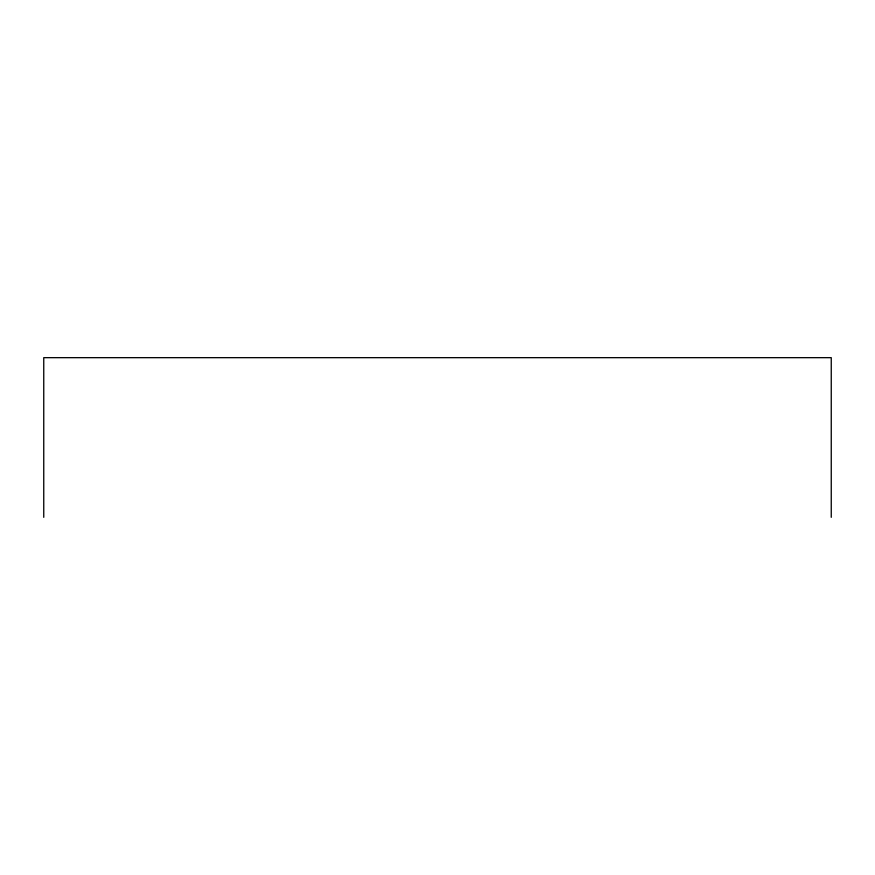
<?xml version="1.0" encoding="UTF-8"?>
<svg xmlns="http://www.w3.org/2000/svg" width="875" height="875" viewBox="0 0 875 875"><rect width="100%" height="100%" fill="white"/><g stroke="black" fill="none" stroke-linecap="round" stroke-linejoin="round"><path stroke-width="1.31" d="M831.25 517.333L831.25 357.667L43.75 357.667L43.75 517.333"/></g></svg>
